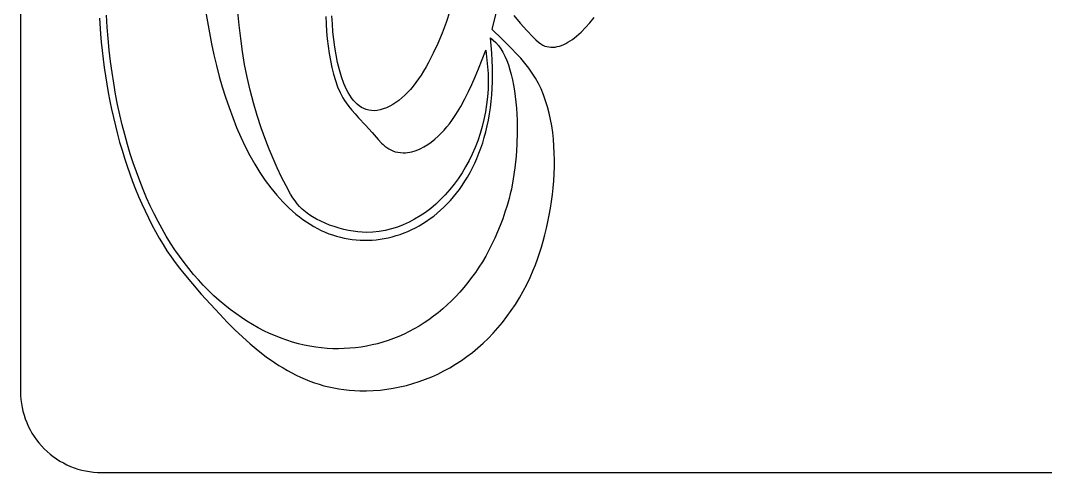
# Model space of a CAD drawing. Extents: x 0 to 500, y 0 to 300.
# Drawn here: x 0 to 126.5, y 0 to 55.9 of the extents above; entities that cross this region are included whole.
import ezdxf

# ---------------------------------------------------------------- set-up
doc = ezdxf.new("R2010")
doc.units = 0
doc.layers.add('Nível Padrão', color=18, linetype='CONTINUOUS')

msp = doc.modelspace()

# ---------------------------------------------------------------- linework, layer by layer
at = {"layer": 'Nível Padrão'}
msp.add_lwpolyline([(0, 10, 0.414214), (10, 0), (490, 0, 0.414214), (500, 10), (500, 290, 0.414214), (490, 300), (10, 300, 0.414214), (0, 290), (0, 10)], format="xyb", close=True, dxfattribs=at)
for points in [[(9.75, 56.16), (9.88, 54.21), (9.97, 53.17), (10.07, 52.13), (10.19, 51.09), (10.33, 50.05), (10.48, 49.01), (10.64, 47.97), (10.83, 46.94), (11.02, 45.9), (11.24, 44.88), (11.46, 43.85), (11.71, 42.83), (11.97, 41.82), (12.24, 40.82), (12.53, 39.83), (12.83, 38.85), (13.15, 37.87), (13.49, 36.91), (13.83, 35.97), (14.2, 35.03), (14.57, 34.11), (14.96, 33.21), (15.37, 32.32), (15.78, 31.45), (16.22, 30.6), (16.66, 29.77), (17.12, 28.96), (17.59, 28.17), (18.08, 27.4), (18.58, 26.66), (19.09, 25.94), (19.62, 25.25), (20.15, 24.58), (21.24, 23.3), (22.32, 22.04), (23.44, 20.8), (24.59, 19.56), (25.51, 18.59), (26.45, 17.65), (27.4, 16.75), (28.36, 15.89), (29.34, 15.07), (30.34, 14.3), (31.36, 13.58), (31.88, 13.24), (32.41, 12.92), (32.94, 12.61), (33.48, 12.32), (34.02, 12.04), (34.57, 11.78), (35.13, 11.53), (35.7, 11.3), (36.28, 11.09), (36.86, 10.9), (37.46, 10.73), (38.06, 10.58), (38.67, 10.45), (39.3, 10.33), (39.93, 10.24), (40.57, 10.17), (41.22, 10.13), (41.89, 10.1), (42.72, 10.1), (43.55, 10.13), (44.38, 10.19), (45.2, 10.29), (46.02, 10.42), (46.83, 10.58), (47.63, 10.77), (48.43, 10.99), (49.21, 11.24), (49.99, 11.52), (50.76, 11.83), (51.51, 12.17), (52.26, 12.55), (52.99, 12.95), (53.71, 13.38), (54.42, 13.84), (55.11, 14.33), (55.79, 14.85), (56.45, 15.4), (57.09, 15.97), (57.72, 16.58), (58.33, 17.21), (58.92, 17.87), (59.5, 18.55), (60.05, 19.27), (60.58, 20.01), (61.09, 20.78), (61.58, 21.57), (62.04, 22.39), (62.49, 23.24), (62.9, 24.11), (63.29, 25.01), (63.56, 25.68), (63.82, 26.38), (64.07, 27.1), (64.3, 27.84), (64.53, 28.6), (64.74, 29.38), (64.93, 30.18), (65.11, 30.99), (65.27, 31.81), (65.42, 32.65), (65.55, 33.49), (65.66, 34.34), (65.75, 35.19), (65.82, 36.05), (65.87, 36.91), (65.9, 37.77), (65.91, 38.63), (65.89, 39.48), (65.85, 40.33), (65.78, 41.17), (65.69, 42), (65.57, 42.82), (65.43, 43.62), (65.25, 44.42), (65.05, 45.19), (64.81, 45.94), (64.55, 46.68), (64.26, 47.39), (63.93, 48.07), (63.57, 48.73), (63.17, 49.36), (62.74, 49.97), (62.26, 50.58), (61.74, 51.18), (61.2, 51.78), (60.64, 52.37), (59.46, 53.55), (58.24, 54.76), (59.15, 58.62)], [(22.85, 57.05), (23.07, 55.68), (23.31, 54.32), (23.58, 52.96), (23.87, 51.61), (24.19, 50.28), (24.53, 48.95), (24.91, 47.65), (25.31, 46.36), (25.74, 45.09), (26.19, 43.85), (26.68, 42.64), (27.19, 41.45), (27.73, 40.3), (28.31, 39.19), (28.91, 38.12), (29.54, 37.08), (30.2, 36.1), (30.9, 35.16), (31.63, 34.27), (32, 33.84), (32.39, 33.43), (32.78, 33.03), (33.18, 32.65), (33.58, 32.28), (34, 31.92), (34.42, 31.59), (34.86, 31.26), (35.3, 30.96), (35.75, 30.67), (36.21, 30.39), (36.67, 30.14), (37.13, 29.91), (37.59, 29.7), (38.05, 29.51), (38.53, 29.35), (39, 29.2), (39.48, 29.07), (39.97, 28.96), (40.45, 28.86), (40.94, 28.79), (41.43, 28.74), (41.93, 28.71), (42.42, 28.69), (42.92, 28.7), (43.42, 28.72), (43.91, 28.77), (44.41, 28.83), (44.9, 28.91), (45.39, 29.01), (45.89, 29.13), (46.37, 29.27), (46.86, 29.43), (47.34, 29.6), (47.82, 29.8), (48.29, 30.01), (48.76, 30.25), (49.22, 30.5), (49.68, 30.77), (50.13, 31.06), (50.57, 31.37), (51.01, 31.69), (51.44, 32.04), (51.85, 32.4), (52.27, 32.79), (52.67, 33.19), (53.06, 33.61), (53.44, 34.05), (53.81, 34.5), (54.17, 34.98), (54.52, 35.47), (54.86, 35.98), (55.18, 36.51), (55.49, 37.06), (55.78, 37.63), (56.07, 38.22), (56.33, 38.82), (56.59, 39.44), (56.82, 40.08), (57.05, 40.74), (57.25, 41.41), (57.44, 42.11), (57.61, 42.82), (57.76, 43.55), (57.89, 44.3), (58.01, 45.06), (58.1, 45.84), (58.18, 46.65), (58.23, 47.47), (58.27, 48.3), (58.28, 49.16), (58.27, 50.03), (58.24, 50.92), (58.19, 51.83), (58.11, 52.75), (58.01, 53.7), (58.01, 53.7), (58.36, 53.43), (58.69, 53.12), (59, 52.77), (59.29, 52.36), (59.55, 51.92), (59.8, 51.43), (60.02, 50.91), (60.23, 50.36), (60.42, 49.77), (60.58, 49.16), (60.73, 48.52), (60.86, 47.86), (60.97, 47.18), (61.07, 46.47), (61.15, 45.76), (61.21, 45.03), (61.26, 44.29), (61.29, 43.55), (61.3, 42.05), (61.26, 40.55), (61.17, 39.08), (61.02, 37.65), (60.83, 36.3), (60.59, 35.03), (60.46, 34.44), (60.32, 33.87), (60.07, 33.01), (59.8, 32.16), (59.52, 31.33), (59.22, 30.52), (58.89, 29.73), (58.55, 28.95), (58.19, 28.2), (57.82, 27.46), (57.42, 26.75), (57.01, 26.05), (56.59, 25.38), (56.15, 24.72), (55.69, 24.08), (55.22, 23.47), (54.74, 22.87), (54.24, 22.3), (53.73, 21.75), (53.2, 21.22), (52.67, 20.7), (52.12, 20.22), (51.55, 19.75), (50.98, 19.3), (50.4, 18.88), (49.81, 18.48), (49.2, 18.1), (48.59, 17.75), (47.97, 17.42), (47.34, 17.11), (46.7, 16.82), (46.05, 16.56), (45.4, 16.33), (44.74, 16.11), (44.07, 15.92), (43.4, 15.76), (42.72, 15.62), (42.04, 15.5), (41.35, 15.41), (40.66, 15.35), (39.96, 15.31), (39.26, 15.29), (38.56, 15.3), (37.85, 15.34), (37.14, 15.4), (36.44, 15.49), (35.72, 15.61), (35.01, 15.75), (34.3, 15.92), (33.59, 16.12), (32.88, 16.35), (32.17, 16.6), (31.46, 16.88), (30.75, 17.19), (30.05, 17.52), (29.35, 17.89), (28.65, 18.28), (27.95, 18.7), (27.26, 19.15), (26.57, 19.63), (25.89, 20.14), (25.21, 20.68), (24.54, 21.25), (23.88, 21.85), (23.22, 22.48), (22.56, 23.14), (21.96, 23.79), (21.36, 24.48), (20.77, 25.19), (20.19, 25.94), (19.62, 26.72), (19.07, 27.52), (18.53, 28.35), (18, 29.22), (17.48, 30.11), (16.98, 31.03), (16.49, 31.98), (16.02, 32.95), (15.57, 33.96), (15.13, 34.99), (14.71, 36.05), (14.3, 37.14), (13.91, 38.25), (13.54, 39.39), (13.19, 40.55), (12.86, 41.75), (12.55, 42.96), (12.26, 44.21), (11.99, 45.48), (11.74, 46.77), (11.51, 48.09), (11.3, 49.43), (11.12, 50.8), (10.96, 52.19), (10.82, 53.61), (10.71, 55.04), (10.62, 56.51)], [(53, 57), (52.53, 55.62), (52.03, 54.29), (51.5, 53.02), (50.95, 51.81), (50.37, 50.67), (50.07, 50.13), (49.76, 49.61), (49.45, 49.11), (49.13, 48.64), (48.8, 48.18), (48.47, 47.75), (48.13, 47.34), (47.79, 46.96), (47.43, 46.61), (47.07, 46.28), (46.71, 45.98), (46.33, 45.7), (45.95, 45.46), (45.57, 45.25), (45.17, 45.07), (44.77, 44.92), (44.38, 44.81), (44.01, 44.74), (43.65, 44.71), (43.31, 44.72), (42.98, 44.77), (42.67, 44.86), (42.37, 44.97), (42.08, 45.12), (41.81, 45.3), (41.55, 45.52), (41.31, 45.75), (41.07, 46.02), (40.85, 46.31), (40.64, 46.62), (40.44, 46.95), (40.25, 47.31), (40.08, 47.68), (39.91, 48.07), (39.61, 48.9), (39.36, 49.77), (39.13, 50.68), (38.95, 51.62), (38.79, 52.57), (38.67, 53.52), (38.57, 54.46), (38.5, 55.43), (38.44, 56.41)], [(37.68, 56.35), (37.73, 55.43), (37.79, 54.5), (37.87, 53.58), (37.97, 52.67), (38.1, 51.77), (38.25, 50.89), (38.42, 50.04), (38.63, 49.21), (38.87, 48.42), (39.15, 47.67), (39.45, 46.96), (39.8, 46.29), (39.99, 45.98), (40.19, 45.68), (40.53, 45.22), (40.9, 44.76), (41.3, 44.3), (41.73, 43.84), (42.59, 42.92), (43.4, 42.03), (44.17, 41.14), (44.57, 40.71), (44.77, 40.52), (44.99, 40.33), (45.22, 40.15), (45.45, 40), (45.71, 39.86), (45.97, 39.74), (46.26, 39.64), (46.56, 39.57), (46.89, 39.53), (47.23, 39.51), (47.51, 39.52), (47.77, 39.55), (48.04, 39.59), (48.3, 39.64), (48.82, 39.79), (49.32, 39.99), (49.8, 40.24), (50.26, 40.52), (50.71, 40.83), (51.13, 41.18), (51.54, 41.54), (51.93, 41.92), (52.29, 42.31), (52.63, 42.71), (52.94, 43.1), (53.23, 43.49), (53.73, 44.23), (54.34, 45.22), (54.86, 46.16), (55.31, 47.06), (55.72, 47.96), (56.11, 48.9), (56.52, 49.89), (57.46, 52.19), (57.71, 49.29), (57.73, 48.33), (57.71, 47.37), (57.64, 46.42), (57.54, 45.48), (57.39, 44.56), (57.21, 43.64), (56.99, 42.75), (56.73, 41.87), (56.44, 41), (56.12, 40.16), (55.76, 39.34), (55.37, 38.54), (54.95, 37.77), (54.5, 37.02), (54.02, 36.3), (53.52, 35.61), (52.99, 34.95), (52.44, 34.32), (51.86, 33.72), (51.26, 33.16), (50.63, 32.63), (49.99, 32.14), (49.33, 31.7), (48.65, 31.29), (47.96, 30.92), (47.25, 30.6), (46.52, 30.32), (45.78, 30.09), (45.03, 29.91), (44.27, 29.78), (43.49, 29.7), (42.71, 29.67), (42.18, 29.69), (41.63, 29.74), (41.06, 29.81), (40.48, 29.91), (39.9, 30.04), (39.32, 30.2), (38.73, 30.38), (38.16, 30.58), (37.6, 30.81), (37.06, 31.05), (36.54, 31.32), (36.05, 31.6), (35.58, 31.89), (35.16, 32.21), (34.77, 32.53), (34.43, 32.87), (34.16, 33.19), (33.89, 33.55), (33.62, 33.96), (33.34, 34.41), (32.78, 35.41), (32.22, 36.51), (31.68, 37.66), (31.17, 38.82), (30.7, 39.95), (30.29, 41.01), (29.71, 42.57), (29.2, 44.13), (28.75, 45.69), (28.34, 47.26), (27.98, 48.84), (27.67, 50.43), (27.41, 52.02), (27.18, 53.64), (26.99, 55.26), (26.84, 56.91)], [(60.89, 56.46), (61.69, 55.52), (62.5, 54.6), (63.27, 53.79), (63.62, 53.45), (63.94, 53.16), (64.23, 52.95), (64.47, 52.8), (64.72, 52.7), (64.97, 52.63), (65.22, 52.58), (65.48, 52.55), (65.73, 52.55), (65.99, 52.57), (66.25, 52.62), (66.52, 52.68), (66.78, 52.77), (67.05, 52.88), (67.31, 53.01), (67.58, 53.16), (68.12, 53.51), (68.65, 53.93), (69.19, 54.42), (69.73, 54.97), (70.26, 55.57), (70.8, 56.22)]]:
    msp.add_lwpolyline(points, dxfattribs=at)

doc.saveas('drawing.dxf')
